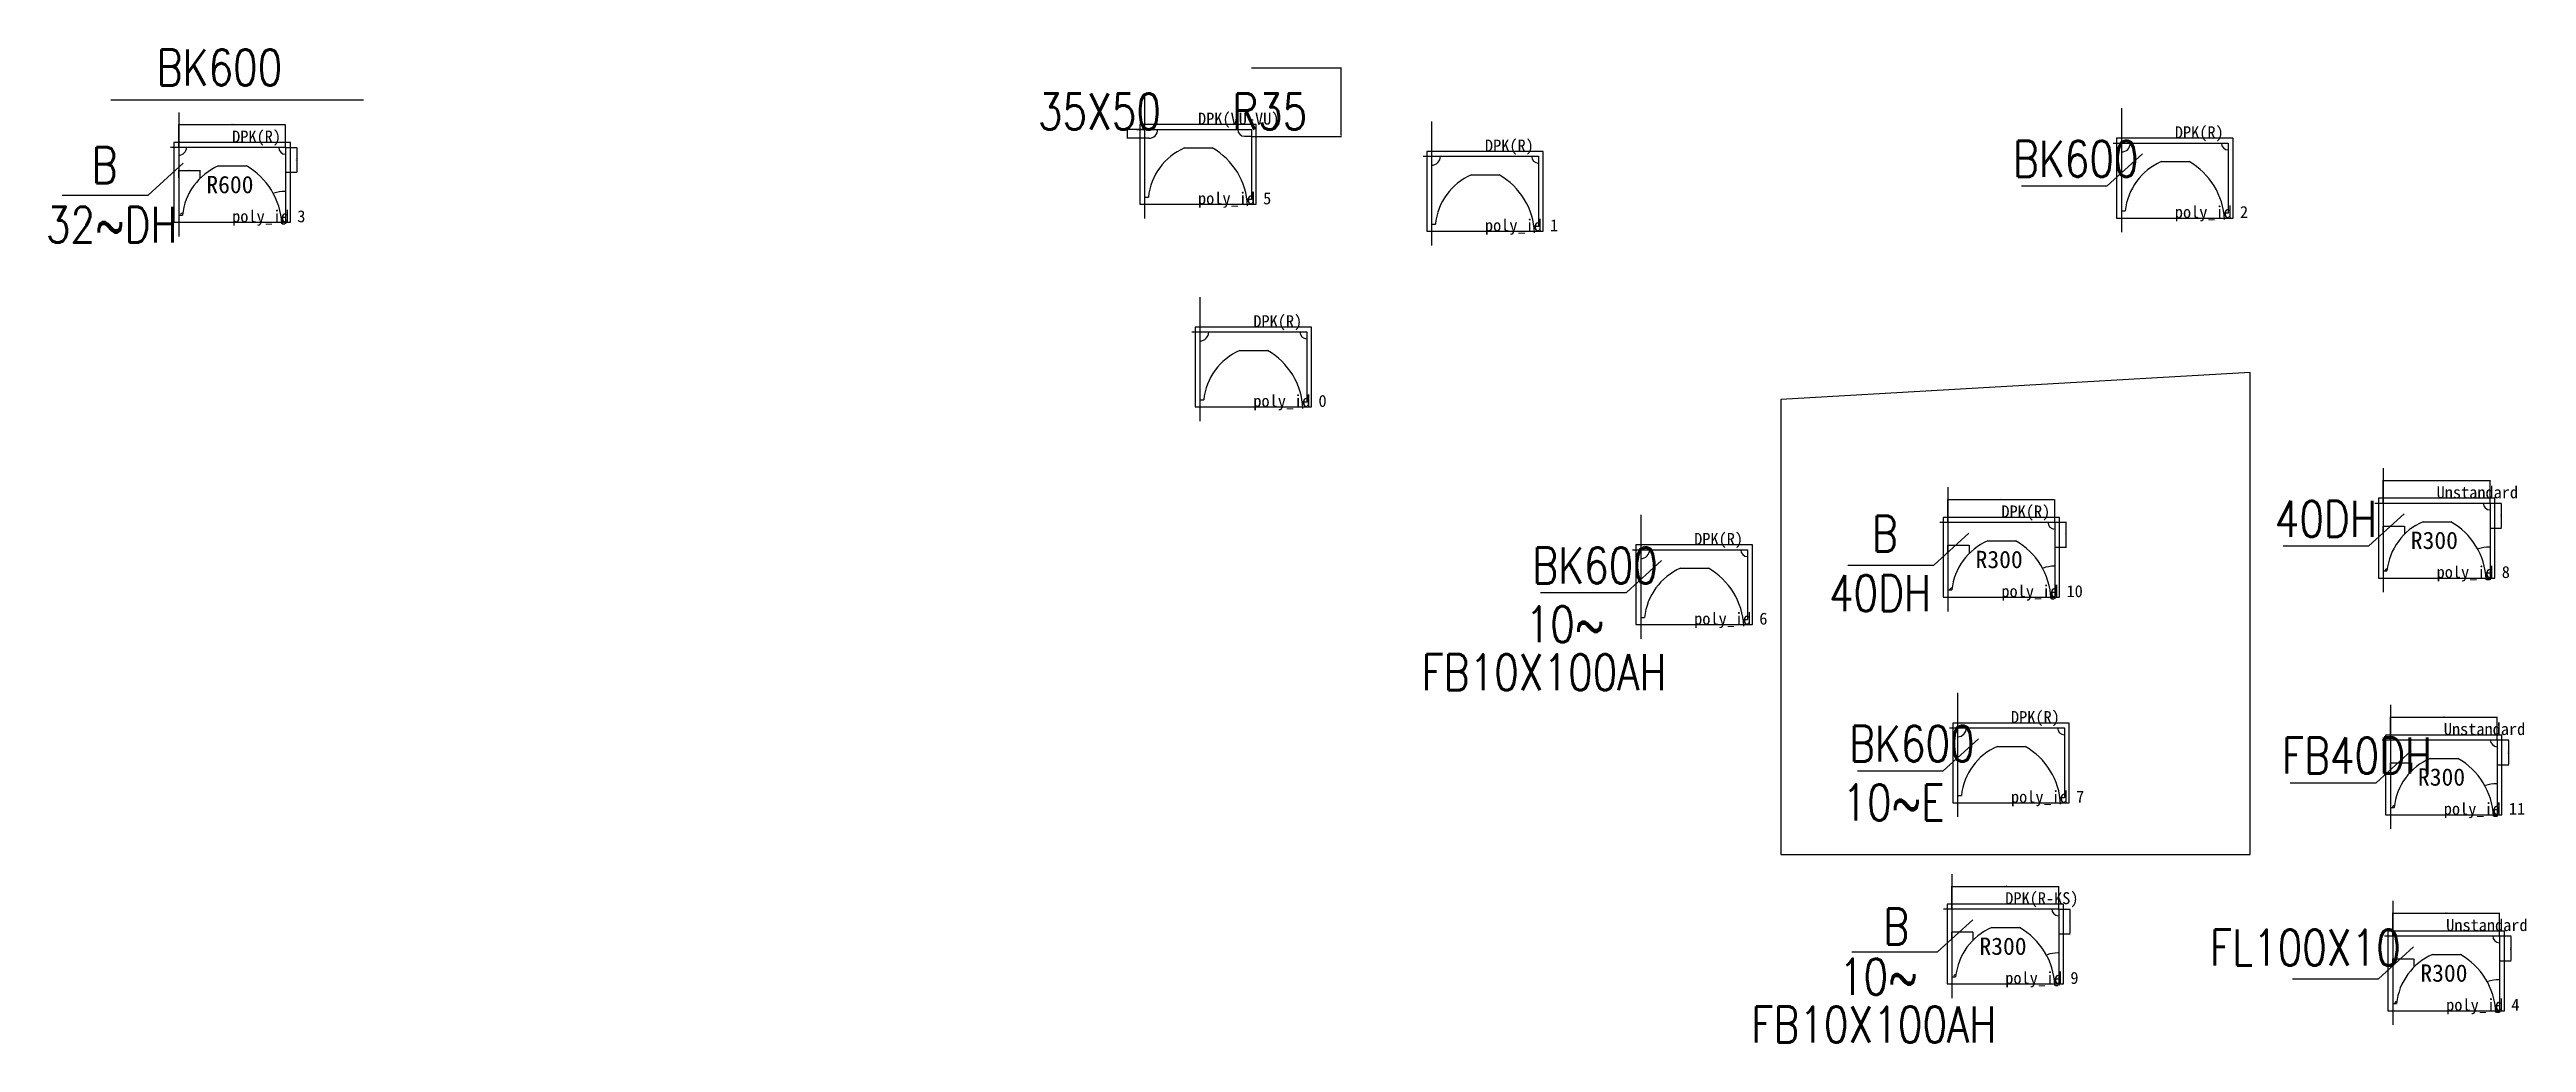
# Model space of a CAD drawing. Header units: millimetres. Extents: x -8154 to 2195, y 2597 to 6746.
import ezdxf

# ---------------------------------------------------------------- set-up
doc = ezdxf.new("R2010")
doc.units = ezdxf.units.MM
for name, color, linetype in [('100-TX1', 7, 'Continuous'), ('Braket', 30, 'Continuous'), ('Free_Edge', 7, 'Continuous'), ('待检测', 7, 'Continuous')]:
    doc.layers.add(name, color=color, linetype=linetype)
doc.styles.add('JNRD_E1', font='romans.shx', dxfattribs={"width": 0.8})
doc.styles.get("Standard").update_dxf_attribs({"font": ''})
doc.styles.get('Standard').set_extended_font_data('SimSun')
doc.dimstyles.new('ISO-25', dxfattribs={"dimtxt": 2.5, "dimasz": 2.5, "dimexe": 1.25, "dimexo": 0.625, "dimtad": 1, "dimtxsty": 'Standard', "dimcen": 2.5, "dimazin": 3, "dimtfac": 1, "dimtmove": 0, "dimatfit": 3})

# ---------------------------------------------------------------- blocks, each defined once
blk = doc.blocks.new('*D34')
at = {"color": 0, "lineweight": -2}
for p, q in [((-206, 3026), (-206, 3058)), ((-118, 3057), (-203, 3057)), ((-116, 3026), (-116, 3058))]:
    blk.add_line(p, q, dxfattribs=at)
at = {"color": 0}
for points in [[(-203, 3057), (-203, 3056), (-206, 3057)], [(-118, 3056), (-118, 3057), (-116, 3057)]]:
    blk.add_solid(points, dxfattribs=at)
at = {"layer": 'Defpoints', "color": 0}
for p in [(-206, 3057), (-206, 3026), (-116, 3026)]:
    blk.add_point(p, dxfattribs=at)
at = {"color": 0, "insert": (-161, 3059), "char_height": 2.5, "attachment_point": 5}
blk.add_mtext('89,85', dxfattribs=at)
blk = doc.blocks.new('*D35')
at = {"color": 0, "lineweight": -2}
blk.add_arc((-190, 2871), 8.19, 81.998, 162.4363, dxfattribs=at)
at = {"color": 0}
for points in [[(-198, 2874), (-197, 2874), (-198, 2871)], [(-189, 2879), (-188, 2880), (-186, 2879)]]:
    blk.add_solid(points, dxfattribs=at)
at = {"layer": 'Defpoints', "color": 0}
for p in [(-116, 3026), (-206, 2871), (-192, 2879), (-190, 2871), (-190, 2871)]:
    blk.add_point(p, dxfattribs=at)
at = {"color": 0, "insert": (-195, 2880), "char_height": 2.5, "attachment_point": 5, "rotation": 32.2172}
blk.add_mtext('116%%d', dxfattribs=at)
blk = doc.blocks.new('*D36')
at = {"color": 0, "lineweight": -2}
blk.add_arc((241, 2816), 155, 90.9258, 108.4078, dxfattribs=at)
at = {"color": 0}
for points in [[(192, 2963), (192, 2962), (190, 2962)], [(238, 2970), (238, 2971), (241, 2971)]]:
    blk.add_solid(points, dxfattribs=at)
at = {"layer": 'Defpoints', "color": 0}
for p in [(241, 3154), (172, 3012), (209, 2967), (225, 2861), (241, 2861)]:
    blk.add_point(p, dxfattribs=at)
at = {"color": 0, "insert": (215, 2970), "char_height": 2.5, "attachment_point": 5, "rotation": 9.6668}
blk.add_mtext('19%%d', dxfattribs=at)
blk = doc.blocks.new('*D37')
at = {"color": 0, "lineweight": -2}
for p, q in [((-206, 3155), (-206, 3250)), ((-203, 3249), (238, 3249)), ((241, 3155), (241, 3250))]:
    blk.add_line(p, q, dxfattribs=at)
at = {"color": 0}
for points in [[(-203, 3250), (-203, 3249), (-206, 3249)], [(238, 3249), (238, 3250), (241, 3249)]]:
    blk.add_solid(points, dxfattribs=at)
at = {"layer": 'Defpoints', "color": 0}
for p in [(241, 3249), (-206, 3154), (241, 3154)]:
    blk.add_point(p, dxfattribs=at)
at = {"color": 0, "insert": (18, 3251), "char_height": 2.5, "attachment_point": 5}
blk.add_mtext('446,43', dxfattribs=at)
blk = doc.blocks.new('*D38')
at = {"color": 0, "lineweight": -2}
for p, q in [((241, 3154), (289, 3154)), ((287, 3152), (287, 3053)), ((241, 3050), (289, 3050))]:
    blk.add_line(p, q, dxfattribs=at)
at = {"color": 0}
for points in [[(288, 3152), (287, 3152), (287, 3154)], [(287, 3053), (288, 3053), (287, 3050)]]:
    blk.add_solid(points, dxfattribs=at)
at = {"layer": 'Defpoints', "color": 0}
for p in [(241, 3154), (241, 3050), (287, 3050)]:
    blk.add_point(p, dxfattribs=at)
at = {"color": 0, "insert": (285, 3102), "char_height": 2.5, "attachment_point": 5, "rotation": 90}
blk.add_mtext('104,28', dxfattribs=at)
blk = doc.blocks.new('*D39')
at = {"color": 0, "lineweight": -2}
for p, q in [((225, 2861), (225, 2834)), ((227, 2835), (238, 2835)), ((241, 2861), (241, 2834))]:
    blk.add_line(p, q, dxfattribs=at)
at = {"color": 0}
for points in [[(227, 2836), (227, 2835), (225, 2835)], [(238, 2835), (238, 2836), (241, 2835)]]:
    blk.add_solid(points, dxfattribs=at)
at = {"layer": 'Defpoints', "color": 0}
for p in [(225, 2861), (241, 2861), (241, 2835)]:
    blk.add_point(p, dxfattribs=at)
at = {"color": 0, "insert": (233, 2837), "char_height": 2.5, "attachment_point": 5}
blk.add_mtext('15,95', dxfattribs=at)
blk = doc.blocks.new('*D60')
at = {"color": 0, "lineweight": -2}
for p, q in [((-222, 4643), (-222, 4674)), ((-134, 4673), (-219, 4673)), ((-132, 4643), (-132, 4674))]:
    blk.add_line(p, q, dxfattribs=at)
at = {"color": 0}
for points in [[(-219, 4673), (-219, 4673), (-222, 4673)], [(-134, 4673), (-134, 4673), (-132, 4673)]]:
    blk.add_solid(points, dxfattribs=at)
at = {"layer": 'Defpoints', "color": 0}
for p in [(-222, 4673), (-222, 4642), (-132, 4642)]:
    blk.add_point(p, dxfattribs=at)
at = {"color": 0, "insert": (-177, 4675), "char_height": 2.5, "attachment_point": 5}
blk.add_mtext('89,85', dxfattribs=at)
blk = doc.blocks.new('*D61')
at = {"color": 0, "lineweight": -2}
blk.add_arc((-206, 4487), 8.19, 81.998, 162.4363, dxfattribs=at)
at = {"color": 0}
for points in [[(-214, 4490), (-213, 4490), (-214, 4487)], [(-205, 4495), (-205, 4496), (-202, 4495)]]:
    blk.add_solid(points, dxfattribs=at)
at = {"layer": 'Defpoints', "color": 0}
for p in [(-132, 4642), (-222, 4487), (-208, 4495), (-206, 4487), (-206, 4487)]:
    blk.add_point(p, dxfattribs=at)
at = {"color": 0, "insert": (-211, 4496), "char_height": 2.5, "attachment_point": 5, "rotation": 32.2172}
blk.add_mtext('116%%d', dxfattribs=at)
blk = doc.blocks.new('*D62')
at = {"color": 0, "lineweight": -2}
blk.add_arc((225, 4432), 155, 90.9258, 108.4078, dxfattribs=at)
at = {"color": 0}
for points in [[(176, 4579), (176, 4578), (174, 4578)], [(222, 4586), (222, 4587), (225, 4587)]]:
    blk.add_solid(points, dxfattribs=at)
at = {"layer": 'Defpoints', "color": 0}
for p in [(225, 4771), (156, 4628), (193, 4583), (209, 4477), (225, 4477)]:
    blk.add_point(p, dxfattribs=at)
at = {"color": 0, "insert": (198, 4586), "char_height": 2.5, "attachment_point": 5, "rotation": 9.6668}
blk.add_mtext('19%%d', dxfattribs=at)
blk = doc.blocks.new('*D63')
at = {"color": 0, "lineweight": -2}
for p, q in [((-222, 4771), (-222, 4866)), ((-219, 4865), (222, 4865)), ((225, 4771), (225, 4866))]:
    blk.add_line(p, q, dxfattribs=at)
at = {"color": 0}
for points in [[(-219, 4866), (-219, 4865), (-222, 4865)], [(222, 4865), (222, 4866), (225, 4865)]]:
    blk.add_solid(points, dxfattribs=at)
at = {"layer": 'Defpoints', "color": 0}
for p in [(225, 4865), (-222, 4771), (225, 4771)]:
    blk.add_point(p, dxfattribs=at)
at = {"color": 0, "insert": (2, 4867), "char_height": 2.5, "attachment_point": 5}
blk.add_mtext('446,43', dxfattribs=at)
blk = doc.blocks.new('*D64')
at = {"color": 0, "lineweight": -2}
for p, q in [((225, 4771), (273, 4771)), ((271, 4768), (271, 4669)), ((225, 4666), (273, 4666))]:
    blk.add_line(p, q, dxfattribs=at)
at = {"color": 0}
for points in [[(272, 4768), (271, 4768), (271, 4771)], [(271, 4669), (272, 4669), (271, 4666)]]:
    blk.add_solid(points, dxfattribs=at)
at = {"layer": 'Defpoints', "color": 0}
for p in [(225, 4771), (225, 4666), (271, 4666)]:
    blk.add_point(p, dxfattribs=at)
at = {"color": 0, "insert": (269, 4718), "char_height": 2.5, "attachment_point": 5, "rotation": 90}
blk.add_mtext('104,28', dxfattribs=at)
blk = doc.blocks.new('*D65')
at = {"color": 0, "lineweight": -2}
for p, q in [((209, 4477), (209, 4450)), ((211, 4451), (222, 4451)), ((225, 4477), (225, 4450))]:
    blk.add_line(p, q, dxfattribs=at)
at = {"color": 0}
for points in [[(211, 4452), (211, 4451), (209, 4451)], [(222, 4451), (222, 4452), (225, 4451)]]:
    blk.add_solid(points, dxfattribs=at)
at = {"layer": 'Defpoints', "color": 0}
for p in [(209, 4477), (225, 4477), (225, 4451)]:
    blk.add_point(p, dxfattribs=at)
at = {"color": 0, "insert": (217, 4454), "char_height": 2.5, "attachment_point": 5}
blk.add_mtext('15,95', dxfattribs=at)
blk = doc.blocks.new('*D73')
at = {"color": 0, "lineweight": -2}
for p, q in [((1597, 4723), (1597, 4754)), ((1684, 4753), (1599, 4753)), ((1687, 4723), (1687, 4754))]:
    blk.add_line(p, q, dxfattribs=at)
at = {"color": 0}
for points in [[(1599, 4753), (1599, 4752), (1597, 4753)], [(1684, 4752), (1684, 4753), (1687, 4753)]]:
    blk.add_solid(points, dxfattribs=at)
at = {"layer": 'Defpoints', "color": 0}
for p in [(1597, 4753), (1597, 4722), (1687, 4722)]:
    blk.add_point(p, dxfattribs=at)
at = {"color": 0, "insert": (1642, 4755), "char_height": 2.5, "attachment_point": 5}
blk.add_mtext('89,85', dxfattribs=at)
blk = doc.blocks.new('*D74')
at = {"color": 0, "lineweight": -2}
blk.add_arc((1613, 4567), 8.19, 81.998, 162.4363, dxfattribs=at)
at = {"color": 0}
for points in [[(1604, 4570), (1605, 4570), (1604, 4567)], [(1614, 4575), (1614, 4576), (1616, 4575)]]:
    blk.add_solid(points, dxfattribs=at)
at = {"layer": 'Defpoints', "color": 0}
for p in [(1687, 4722), (1597, 4567), (1611, 4575), (1613, 4567), (1613, 4567)]:
    blk.add_point(p, dxfattribs=at)
at = {"color": 0, "insert": (1607, 4576), "char_height": 2.5, "attachment_point": 5, "rotation": 32.2172}
blk.add_mtext('116%%d', dxfattribs=at)
blk = doc.blocks.new('*D75')
at = {"color": 0, "lineweight": -2}
blk.add_arc((2043, 4512), 155, 90.9258, 108.4078, dxfattribs=at)
at = {"color": 0}
for points in [[(1994, 4659), (1994, 4658), (1992, 4658)], [(2041, 4666), (2041, 4667), (2043, 4667)]]:
    blk.add_solid(points, dxfattribs=at)
at = {"layer": 'Defpoints', "color": 0}
for p in [(2043, 4850), (1974, 4708), (2011, 4663), (2027, 4557), (2043, 4557)]:
    blk.add_point(p, dxfattribs=at)
at = {"color": 0, "insert": (2017, 4666), "char_height": 2.5, "attachment_point": 5, "rotation": 9.6668}
blk.add_mtext('19%%d', dxfattribs=at)
blk = doc.blocks.new('*D76')
at = {"color": 0, "lineweight": -2}
for p, q in [((1597, 4851), (1597, 4946)), ((1599, 4945), (2041, 4945)), ((2043, 4851), (2043, 4946))]:
    blk.add_line(p, q, dxfattribs=at)
at = {"color": 0}
for points in [[(1599, 4946), (1599, 4945), (1597, 4945)], [(2041, 4945), (2041, 4946), (2043, 4945)]]:
    blk.add_solid(points, dxfattribs=at)
at = {"layer": 'Defpoints', "color": 0}
for p in [(2043, 4945), (1597, 4850), (2043, 4850)]:
    blk.add_point(p, dxfattribs=at)
at = {"color": 0, "insert": (1820, 4947), "char_height": 2.5, "attachment_point": 5}
blk.add_mtext('446,43', dxfattribs=at)
blk = doc.blocks.new('*D77')
at = {"color": 0, "lineweight": -2}
for p, q in [((2044, 4850), (2091, 4850)), ((2090, 4848), (2090, 4749)), ((2044, 4746), (2091, 4746))]:
    blk.add_line(p, q, dxfattribs=at)
at = {"color": 0}
for points in [[(2090, 4848), (2089, 4848), (2090, 4850)], [(2089, 4749), (2090, 4749), (2090, 4746)]]:
    blk.add_solid(points, dxfattribs=at)
at = {"layer": 'Defpoints', "color": 0}
for p in [(2043, 4850), (2043, 4746), (2090, 4746)]:
    blk.add_point(p, dxfattribs=at)
at = {"color": 0, "insert": (2088, 4798), "char_height": 2.5, "attachment_point": 5, "rotation": 90}
blk.add_mtext('104,28', dxfattribs=at)
blk = doc.blocks.new('*D78')
at = {"color": 0, "lineweight": -2}
for p, q in [((2027, 4557), (2027, 4530)), ((2043, 4557), (2043, 4530)), ((2030, 4531), (2041, 4531))]:
    blk.add_line(p, q, dxfattribs=at)
at = {"color": 0}
for points in [[(2030, 4532), (2030, 4531), (2027, 4531)], [(2041, 4531), (2041, 4532), (2043, 4531)]]:
    blk.add_solid(points, dxfattribs=at)
at = {"layer": 'Defpoints', "color": 0}
for p in [(2027, 4557), (2043, 4557), (2043, 4531)]:
    blk.add_point(p, dxfattribs=at)
at = {"color": 0, "insert": (2035, 4533), "char_height": 2.5, "attachment_point": 5}
blk.add_mtext('15,95', dxfattribs=at)
blk = doc.blocks.new('*D86')
at = {"color": 0, "lineweight": -2}
for p, q in [((1627, 3733), (1627, 3765)), ((1714, 3764), (1629, 3764)), ((1716, 3733), (1716, 3765))]:
    blk.add_line(p, q, dxfattribs=at)
at = {"color": 0}
for points in [[(1629, 3764), (1629, 3763), (1627, 3764)], [(1714, 3763), (1714, 3764), (1716, 3764)]]:
    blk.add_solid(points, dxfattribs=at)
at = {"layer": 'Defpoints', "color": 0}
for p in [(1627, 3764), (1627, 3733), (1716, 3733)]:
    blk.add_point(p, dxfattribs=at)
at = {"color": 0, "insert": (1672, 3766), "char_height": 2.5, "attachment_point": 5}
blk.add_mtext('89,85', dxfattribs=at)
blk = doc.blocks.new('*D87')
at = {"color": 0, "lineweight": -2}
blk.add_arc((1643, 3578), 8.19, 81.998, 162.4363, dxfattribs=at)
at = {"color": 0}
for points in [[(1634, 3581), (1635, 3581), (1634, 3578)], [(1644, 3586), (1644, 3587), (1646, 3586)]]:
    blk.add_solid(points, dxfattribs=at)
at = {"layer": 'Defpoints', "color": 0}
for p in [(1716, 3733), (1627, 3578), (1641, 3586), (1643, 3578), (1643, 3578)]:
    blk.add_point(p, dxfattribs=at)
at = {"color": 0, "insert": (1637, 3587), "char_height": 2.5, "attachment_point": 5, "rotation": 32.2172}
blk.add_mtext('116%%d', dxfattribs=at)
blk = doc.blocks.new('*D88')
at = {"color": 0, "lineweight": -2}
blk.add_arc((2073, 3523), 155, 90.9258, 108.4078, dxfattribs=at)
at = {"color": 0}
for points in [[(2024, 3670), (2024, 3669), (2022, 3669)], [(2071, 3677), (2071, 3678), (2073, 3678)]]:
    blk.add_solid(points, dxfattribs=at)
at = {"layer": 'Defpoints', "color": 0}
for p in [(2073, 3861), (2004, 3718), (2041, 3674), (2057, 3568), (2073, 3568)]:
    blk.add_point(p, dxfattribs=at)
at = {"color": 0, "insert": (2047, 3677), "char_height": 2.5, "attachment_point": 5, "rotation": 9.6668}
blk.add_mtext('19%%d', dxfattribs=at)
blk = doc.blocks.new('*D89')
at = {"color": 0, "lineweight": -2}
for p, q in [((1627, 3862), (1627, 3957)), ((1629, 3956), (2071, 3956)), ((2073, 3862), (2073, 3957))]:
    blk.add_line(p, q, dxfattribs=at)
at = {"color": 0}
for points in [[(1629, 3956), (1629, 3956), (1627, 3956)], [(2071, 3956), (2071, 3956), (2073, 3956)]]:
    blk.add_solid(points, dxfattribs=at)
at = {"layer": 'Defpoints', "color": 0}
for p in [(2073, 3956), (1627, 3861), (2073, 3861)]:
    blk.add_point(p, dxfattribs=at)
at = {"color": 0, "insert": (1850, 3958), "char_height": 2.5, "attachment_point": 5}
blk.add_mtext('446,43', dxfattribs=at)
blk = doc.blocks.new('*D90')
at = {"color": 0, "lineweight": -2}
for p, q in [((2074, 3861), (2121, 3861)), ((2120, 3859), (2120, 3760)), ((2074, 3757), (2121, 3757))]:
    blk.add_line(p, q, dxfattribs=at)
at = {"color": 0}
for points in [[(2120, 3859), (2119, 3859), (2120, 3861)], [(2119, 3760), (2120, 3760), (2120, 3757)]]:
    blk.add_solid(points, dxfattribs=at)
at = {"layer": 'Defpoints', "color": 0}
for p in [(2073, 3861), (2073, 3757), (2120, 3757)]:
    blk.add_point(p, dxfattribs=at)
at = {"color": 0, "insert": (2118, 3809), "char_height": 2.5, "attachment_point": 5, "rotation": 90}
blk.add_mtext('104,28', dxfattribs=at)
blk = doc.blocks.new('*D91')
at = {"color": 0, "lineweight": -2}
for p, q in [((2057, 3568), (2057, 3541)), ((2060, 3542), (2071, 3542)), ((2073, 3568), (2073, 3541))]:
    blk.add_line(p, q, dxfattribs=at)
at = {"color": 0}
for points in [[(2060, 3543), (2060, 3542), (2057, 3542)], [(2071, 3542), (2071, 3543), (2073, 3542)]]:
    blk.add_solid(points, dxfattribs=at)
at = {"layer": 'Defpoints', "color": 0}
for p in [(2057, 3568), (2073, 3568), (2073, 3542)]:
    blk.add_point(p, dxfattribs=at)
at = {"color": 0, "insert": (2065, 3544), "char_height": 2.5, "attachment_point": 5}
blk.add_mtext('15,95', dxfattribs=at)
blk = doc.blocks.new('*D99')
at = {"color": 0, "lineweight": -2}
for p, q in [((1637, 2914), (1637, 2946)), ((1724, 2945), (1639, 2945)), ((1726, 2914), (1726, 2946))]:
    blk.add_line(p, q, dxfattribs=at)
at = {"color": 0}
for points in [[(1639, 2945), (1639, 2944), (1637, 2945)], [(1724, 2944), (1724, 2945), (1726, 2945)]]:
    blk.add_solid(points, dxfattribs=at)
at = {"layer": 'Defpoints', "color": 0}
for p in [(1637, 2945), (1637, 2914), (1726, 2914)]:
    blk.add_point(p, dxfattribs=at)
at = {"color": 0, "insert": (1682, 2947), "char_height": 2.5, "attachment_point": 5}
blk.add_mtext('89,85', dxfattribs=at)
blk = doc.blocks.new('*D100')
at = {"color": 0, "lineweight": -2}
blk.add_arc((1653, 2759), 8.19, 81.998, 162.4363, dxfattribs=at)
at = {"color": 0}
for points in [[(1644, 2762), (1645, 2761), (1644, 2759)], [(1654, 2767), (1654, 2768), (1656, 2766)]]:
    blk.add_solid(points, dxfattribs=at)
at = {"layer": 'Defpoints', "color": 0}
for p in [(1726, 2914), (1637, 2759), (1651, 2767), (1653, 2759), (1653, 2759)]:
    blk.add_point(p, dxfattribs=at)
at = {"color": 0, "insert": (1647, 2768), "char_height": 2.5, "attachment_point": 5, "rotation": 32.2172}
blk.add_mtext('116%%d', dxfattribs=at)
blk = doc.blocks.new('*D101')
at = {"color": 0, "lineweight": -2}
blk.add_arc((2083, 2704), 155, 90.9258, 108.4078, dxfattribs=at)
at = {"color": 0}
for points in [[(2034, 2851), (2034, 2850), (2032, 2850)], [(2081, 2858), (2081, 2859), (2083, 2858)]]:
    blk.add_solid(points, dxfattribs=at)
at = {"layer": 'Defpoints', "color": 0}
for p in [(2083, 3042), (2014, 2899), (2051, 2855), (2067, 2749), (2083, 2749)]:
    blk.add_point(p, dxfattribs=at)
at = {"color": 0, "insert": (2057, 2858), "char_height": 2.5, "attachment_point": 5, "rotation": 9.6668}
blk.add_mtext('19%%d', dxfattribs=at)
blk = doc.blocks.new('*D102')
at = {"color": 0, "lineweight": -2}
for p, q in [((1637, 3043), (1637, 3138)), ((1639, 3137), (2081, 3137)), ((2083, 3043), (2083, 3138))]:
    blk.add_line(p, q, dxfattribs=at)
at = {"color": 0}
for points in [[(1639, 3137), (1639, 3136), (1637, 3137)], [(2081, 3136), (2081, 3137), (2083, 3137)]]:
    blk.add_solid(points, dxfattribs=at)
at = {"layer": 'Defpoints', "color": 0}
for p in [(2083, 3137), (1637, 3042), (2083, 3042)]:
    blk.add_point(p, dxfattribs=at)
at = {"color": 0, "insert": (1860, 3139), "char_height": 2.5, "attachment_point": 5}
blk.add_mtext('446,43', dxfattribs=at)
blk = doc.blocks.new('*D103')
at = {"color": 0, "lineweight": -2}
for p, q in [((2084, 3042), (2131, 3042)), ((2130, 3040), (2130, 2940)), ((2084, 2938), (2131, 2938))]:
    blk.add_line(p, q, dxfattribs=at)
at = {"color": 0}
for points in [[(2130, 3040), (2129, 3040), (2130, 3042)], [(2129, 2940), (2130, 2940), (2130, 2938)]]:
    blk.add_solid(points, dxfattribs=at)
at = {"layer": 'Defpoints', "color": 0}
for p in [(2083, 3042), (2083, 2938), (2130, 2938)]:
    blk.add_point(p, dxfattribs=at)
at = {"color": 0, "insert": (2128, 2990), "char_height": 2.5, "attachment_point": 5, "rotation": 90}
blk.add_mtext('104,28', dxfattribs=at)
blk = doc.blocks.new('*D104')
at = {"color": 0, "lineweight": -2}
for p, q in [((2067, 2748), (2067, 2722)), ((2070, 2723), (2081, 2723)), ((2083, 2748), (2083, 2722))]:
    blk.add_line(p, q, dxfattribs=at)
at = {"color": 0}
for points in [[(2070, 2723), (2070, 2723), (2067, 2723)], [(2081, 2723), (2081, 2723), (2083, 2723)]]:
    blk.add_solid(points, dxfattribs=at)
at = {"layer": 'Defpoints', "color": 0}
for p in [(2067, 2749), (2083, 2749), (2083, 2723)]:
    blk.add_point(p, dxfattribs=at)
at = {"color": 0, "insert": (2075, 2725), "char_height": 2.5, "attachment_point": 5}
blk.add_mtext('15,95', dxfattribs=at)
blk = doc.blocks.new('*D113')
at = {"color": 0, "lineweight": -2}
for p, q in [((-7614, 6209), (-7614, 6241)), ((-7526, 6239), (-7611, 6239)), ((-7524, 6209), (-7524, 6241))]:
    blk.add_line(p, q, dxfattribs=at)
at = {"color": 0}
for points in [[(-7611, 6240), (-7611, 6239), (-7614, 6239)], [(-7526, 6239), (-7526, 6240), (-7524, 6239)]]:
    blk.add_solid(points, dxfattribs=at)
at = {"layer": 'Defpoints', "color": 0}
for p in [(-7614, 6239), (-7614, 6208), (-7524, 6208)]:
    blk.add_point(p, dxfattribs=at)
at = {"color": 0, "insert": (-7569, 6242), "char_height": 2.5, "attachment_point": 5}
blk.add_mtext('89,85', dxfattribs=at)
blk = doc.blocks.new('*D114')
at = {"color": 0, "lineweight": -2}
blk.add_arc((-7598, 6054), 8.19, 81.998, 162.4363, dxfattribs=at)
at = {"color": 0}
for points in [[(-7606, 6057), (-7605, 6056), (-7606, 6054)], [(-7597, 6062), (-7597, 6062), (-7594, 6061)]]:
    blk.add_solid(points, dxfattribs=at)
at = {"layer": 'Defpoints', "color": 0}
for p in [(-7524, 6208), (-7614, 6054), (-7600, 6062), (-7598, 6054), (-7598, 6054)]:
    blk.add_point(p, dxfattribs=at)
at = {"color": 0, "insert": (-7603, 6062), "char_height": 2.5, "attachment_point": 5, "rotation": 32.2172}
blk.add_mtext('116%%d', dxfattribs=at)
blk = doc.blocks.new('*D115')
at = {"color": 0, "lineweight": -2}
blk.add_arc((-7167, 5998), 155, 90.9258, 108.4078, dxfattribs=at)
at = {"color": 0}
for points in [[(-7216, 6146), (-7216, 6145), (-7219, 6144)], [(-7170, 6153), (-7170, 6154), (-7167, 6153)]]:
    blk.add_solid(points, dxfattribs=at)
at = {"layer": 'Defpoints', "color": 0}
for p in [(-7167, 6337), (-7236, 6194), (-7199, 6150), (-7183, 6044), (-7167, 6044)]:
    blk.add_point(p, dxfattribs=at)
at = {"color": 0, "insert": (-7194, 6153), "char_height": 2.5, "attachment_point": 5, "rotation": 9.6668}
blk.add_mtext('19%%d', dxfattribs=at)
blk = doc.blocks.new('*D116')
at = {"color": 0, "lineweight": -2}
for p, q in [((-7614, 6338), (-7614, 6433)), ((-7611, 6432), (-7170, 6432)), ((-7167, 6338), (-7167, 6433))]:
    blk.add_line(p, q, dxfattribs=at)
at = {"color": 0}
for points in [[(-7611, 6432), (-7611, 6431), (-7614, 6432)], [(-7170, 6431), (-7170, 6432), (-7167, 6432)]]:
    blk.add_solid(points, dxfattribs=at)
at = {"layer": 'Defpoints', "color": 0}
for p in [(-7167, 6432), (-7614, 6337), (-7167, 6337)]:
    blk.add_point(p, dxfattribs=at)
at = {"color": 0, "insert": (-7391, 6434), "char_height": 2.5, "attachment_point": 5}
blk.add_mtext('446,43', dxfattribs=at)
blk = doc.blocks.new('*D117')
at = {"color": 0, "lineweight": -2}
for p, q in [((-7167, 6337), (-7119, 6337)), ((-7121, 6335), (-7121, 6235)), ((-7167, 6233), (-7119, 6233))]:
    blk.add_line(p, q, dxfattribs=at)
at = {"color": 0}
for points in [[(-7120, 6335), (-7121, 6335), (-7121, 6337)], [(-7121, 6235), (-7120, 6235), (-7121, 6233)]]:
    blk.add_solid(points, dxfattribs=at)
at = {"layer": 'Defpoints', "color": 0}
for p in [(-7167, 6337), (-7167, 6233), (-7121, 6233)]:
    blk.add_point(p, dxfattribs=at)
at = {"color": 0, "insert": (-7123, 6285), "char_height": 2.5, "attachment_point": 5, "rotation": 90}
blk.add_mtext('104,28', dxfattribs=at)
blk = doc.blocks.new('*D118')
at = {"color": 0, "lineweight": -2}
for p, q in [((-7183, 6043), (-7183, 6017)), ((-7181, 6018), (-7170, 6018)), ((-7167, 6043), (-7167, 6017))]:
    blk.add_line(p, q, dxfattribs=at)
at = {"color": 0}
for points in [[(-7181, 6018), (-7181, 6018), (-7183, 6018)], [(-7170, 6018), (-7170, 6018), (-7167, 6018)]]:
    blk.add_solid(points, dxfattribs=at)
at = {"layer": 'Defpoints', "color": 0}
for p in [(-7183, 6044), (-7167, 6044), (-7167, 6018)]:
    blk.add_point(p, dxfattribs=at)
at = {"color": 0, "insert": (-7175, 6020), "char_height": 2.5, "attachment_point": 5}
blk.add_mtext('15,95', dxfattribs=at)
blk = doc.blocks.new('*D180')
at = {"layer": 'Defpoints', "color": 0}
for p in [(-3651, 6375), (-3578, 6412), (-3578, 6375)]:
    blk.add_point(p, dxfattribs=at)
at = {"layer": '待检测', "color": 0, "lineweight": -2}
for p, q in [((-3579, 6412), (-3652, 6412)), ((-3579, 6375), (-3652, 6375)), ((-3651, 6410), (-3651, 6377))]:
    blk.add_line(p, q, dxfattribs=at)
at = {"layer": '待检测', "color": 0}
for points in [[(-3650, 6410), (-3651, 6410), (-3651, 6412)], [(-3651, 6377), (-3650, 6377), (-3651, 6375)]]:
    blk.add_solid(points, dxfattribs=at)
at = {"layer": '待检测', "color": 0, "insert": (-3653, 6393), "char_height": 2.5, "attachment_point": 5, "rotation": 90}
blk.add_mtext('37,25', dxfattribs=at)
blk = doc.blocks.new('*D181')
at = {"layer": 'Defpoints', "color": 0}
for p in [(-3132, 6669), (-2757, 6669), (-3132, 6383)]:
    blk.add_point(p, dxfattribs=at)
at = {"layer": '待检测', "color": 0, "lineweight": -2}
for p, q in [((-3131, 6669), (-2755, 6669)), ((-2757, 6386), (-2757, 6667)), ((-3131, 6383), (-2755, 6383))]:
    blk.add_line(p, q, dxfattribs=at)
at = {"layer": '待检测', "color": 0}
for points in [[(-2756, 6667), (-2757, 6667), (-2757, 6669)], [(-2757, 6386), (-2756, 6386), (-2757, 6383)]]:
    blk.add_solid(points, dxfattribs=at)
at = {"layer": '待检测', "color": 0, "insert": (-2759, 6526), "char_height": 2.5, "attachment_point": 5, "rotation": 90}
blk.add_mtext('285,92', dxfattribs=at)

msp = doc.modelspace()

# ---------------------------------------------------------------- linework, layer by layer
for p, q in [((-7897.696, 6535.636), (-6841.769, 6535.636)), ((-3578.3, 6557.94), (-3578.3, 6039.549)), ((-7613.765, 6482.957), (-7613.765, 5964.566)), ((-2379.459, 6445.398), (-2379.459, 5927.007)), ((503.01, 6500.78), (503.01, 5982.389)), ((-7648.008, 6337.097), (-7167.33, 6337.097)), ((-7167.33, 6337.097), (-7167.33, 6043.968)), ((-3612.543, 6412.08), (-3131.865, 6412.08)), ((-3131.865, 6412.08), (-3131.865, 6118.95)), ((468.767, 6354.919), (949.445, 6354.919)), ((949.445, 6354.919), (949.445, 6061.79)), ((-7742.035, 6137.136), (-7595.02, 6270.81)), ((-2413.703, 6299.538), (-1933.024, 6299.538)), ((-1933.024, 6299.538), (-1933.024, 6006.409)), ((443.348, 6175.719), (590.362, 6309.392)), ((-8100.53, 6137.136), (-7742.035, 6137.136)), ((84.852, 6175.719), (443.348, 6175.719)), ((-3347.161, 5711.435), (-3347.161, 5193.044)), ((-3381.404, 5565.575), (-2900.726, 5565.575)), ((-2900.726, 5565.575), (-2900.726, 5272.446)), ((1596.656, 4996.353), (1596.656, 4477.962)), ((-221.697, 4916.426), (-221.697, 4398.035)), ((-1505.31, 4801.713), (-1505.31, 4283.322)), ((-255.941, 4770.565), (224.737, 4770.565)), ((224.737, 4770.565), (224.737, 4477.436)), ((1536.994, 4671.293), (1684.008, 4804.966)), ((1562.413, 4850.493), (2043.091, 4850.493)), ((1763.204, 4772.848), (1879.214, 4772.848)), ((2043.091, 4850.493), (2043.091, 4557.364)), ((-281.36, 4591.365), (-134.345, 4725.038)), ((1178.498, 4671.293), (1536.994, 4671.293)), ((-1564.973, 4476.652), (-1417.958, 4610.325)), ((-1539.554, 4655.852), (-1058.876, 4655.852)), ((-1058.876, 4655.852), (-1058.876, 4362.723)), ((-639.855, 4591.365), (-281.36, 4591.365)), ((1596.656, 4567.365), (1612.591, 4567.365)), ((2043.091, 4557.364), (2027.136, 4557.364)), ((-1923.468, 4476.652), (-1564.973, 4476.652)), ((-181.734, 4057.204), (-181.734, 3538.813)), ((1626.629, 4007.249), (1626.629, 3488.858)), ((-241.396, 3732.143), (-94.381, 3865.816)), ((-215.977, 3911.343), (264.701, 3911.343)), ((264.701, 3911.343), (264.701, 3618.214)), ((1592.386, 3861.389), (2073.064, 3861.389)), ((2073.064, 3861.389), (2073.064, 3568.259)), ((-599.892, 3732.143), (-241.396, 3732.143)), ((1566.967, 3682.188), (1713.981, 3815.862)), ((1793.177, 3783.743), (1909.187, 3783.743)), ((1208.471, 3682.188), (1566.967, 3682.188)), ((1626.629, 3578.261), (1642.564, 3578.261)), ((2073.064, 3568.259), (2057.109, 3568.259)), ((-205.608, 3300.304), (-205.608, 2781.913)), ((-265.27, 2975.243), (-118.255, 3108.916)), ((-239.851, 3154.443), (240.827, 3154.443)), ((240.827, 3154.443), (240.827, 2861.314)), ((1636.62, 3187.991), (1636.62, 2669.6)), ((1602.377, 3042.13), (2083.055, 3042.13)), ((2083.055, 3042.13), (2083.055, 2749.001)), ((-623.766, 2975.243), (-265.27, 2975.243)), ((1576.958, 2862.93), (1723.972, 2996.603)), ((1803.168, 2964.485), (1919.178, 2964.485)), ((1218.462, 2862.93), (1576.958, 2862.93)), ((1636.62, 2759.002), (1652.555, 2759.002)), ((2083.055, 2749.001), (2067.1, 2749.001))]:
    msp.add_line(p, q)
for centre, radius, start, end in [((-7613.765, 6337.097), 32.888, 270, 0), ((-7167.33, 6337.097), 28.764, 180, 270), ((-3560.424, 6412.08), 37.247, 270, 0), ((-3160.629, 6412.08), 28.764, 180, 270), ((503.01, 6354.919), 37.247, 270, 0), ((949.445, 6354.919), 28.764, 180, 270), ((-2379.459, 6299.538), 37.247, 270, 0), ((-1933.024, 6299.538), 28.764, 180, 270), ((-3347.161, 5565.575), 37.247, 270, 0), ((-2900.726, 5565.575), 28.764, 180, 270), ((224.737, 4770.565), 28.764, 180, 270), ((1863.32, 4541.526), 252.057, 113.4029042, 174.1161491), ((1733.936, 4517.811), 293.512, 2.6430999, 60.332676), ((2043.091, 4850.493), 28.764, 180, 270), ((-1505.31, 4655.852), 37.247, 270, 0), ((-1058.876, 4655.852), 28.764, 180, 270), ((-181.734, 3911.343), 37.247, 270, 0), ((264.701, 3911.343), 28.764, 180, 270), ((2073.064, 3861.389), 28.764, 180, 270), ((1893.293, 3552.422), 252.057, 113.4029042, 174.1161491), ((1763.909, 3528.707), 293.512, 2.6430999, 60.332676), ((240.827, 3154.443), 28.764, 180, 270), ((2083.055, 3042.13), 28.764, 180, 270), ((1903.284, 2733.164), 252.057, 113.4029042, 174.1161491), ((1773.9, 2709.448), 293.512, 2.6430999, 60.332676)]:
    msp.add_arc(centre, radius, start, end)
at = {"layer": 'Braket'}
for points in [[(-3598.3, 6098.95), (-3111.865, 6098.95), (-3111.865, 6432.08), (-3598.3, 6432.08)], [(-7633.765, 6023.968), (-7147.33, 6023.968), (-7147.33, 6357.097), (-7633.765, 6357.097)], [(-2399.459, 5986.409), (-1913.024, 5986.409), (-1913.024, 6319.538), (-2399.459, 6319.538)], [(483.01, 6041.79), (969.445, 6041.79), (969.445, 6374.919), (483.01, 6374.919)], [(-3367.161, 5252.446), (-2880.726, 5252.446), (-2880.726, 5585.575), (-3367.161, 5585.575)], [(1576.656, 4537.364), (2063.091, 4537.364), (2063.091, 4870.493), (1576.656, 4870.493)], [(-241.697, 4457.436), (244.737, 4457.436), (244.737, 4790.565), (-241.697, 4790.565)], [(-1525.31, 4342.723), (-1038.876, 4342.723), (-1038.876, 4675.852), (-1525.31, 4675.852)], [(-201.734, 3598.214), (284.701, 3598.214), (284.701, 3931.343), (-201.734, 3931.343)], [(1606.629, 3548.259), (2093.064, 3548.259), (2093.064, 3881.389), (1606.629, 3881.389)], [(-225.608, 2841.314), (260.827, 2841.314), (260.827, 3174.443), (-225.608, 3174.443)], [(1616.62, 2729.001), (2103.055, 2729.001), (2103.055, 3062.13), (1616.62, 3062.13)]]:
    msp.add_lwpolyline(points, close=True, dxfattribs=at)
at = {"layer": 'Free_Edge'}
for p, q in [((-3411.752, 6334.434), (-3295.742, 6334.434)), ((-7447.217, 6259.452), (-7331.207, 6259.452)), ((-2212.911, 6221.893), (-2096.902, 6221.893)), ((669.558, 6277.274), (785.568, 6277.274)), ((-3578.3, 6128.952), (-3562.365, 6128.952)), ((-3131.865, 6118.95), (-3147.82, 6118.95)), ((-7613.765, 6053.969), (-7597.83, 6053.969)), ((-7167.33, 6043.968), (-7183.285, 6043.968)), ((-2379.459, 6016.41), (-2363.525, 6016.41)), ((-1933.024, 6006.409), (-1948.979, 6006.409)), ((503.01, 6071.792), (518.945, 6071.792)), ((949.445, 6061.79), (933.49, 6061.79)), ((-3180.613, 5487.929), (-3064.603, 5487.929)), ((-3347.161, 5282.447), (-3331.226, 5282.447)), ((-2900.726, 5272.446), (-2916.681, 5272.446)), ((-55.149, 4692.92), (60.86, 4692.92)), ((-1338.762, 4578.207), (-1222.753, 4578.207)), ((-221.697, 4487.437), (-205.763, 4487.437)), ((224.737, 4477.436), (208.783, 4477.436)), ((-1505.31, 4372.725), (-1489.376, 4372.725)), ((-1058.876, 4362.723), (-1074.83, 4362.723)), ((-15.186, 3833.698), (100.824, 3833.698)), ((-181.734, 3628.215), (-165.799, 3628.215)), ((264.701, 3618.214), (248.746, 3618.214)), ((-39.059, 3076.798), (76.95, 3076.798)), ((-205.608, 2871.316), (-189.673, 2871.316)), ((240.827, 2861.314), (224.872, 2861.314))]:
    msp.add_line(p, q, dxfattribs=at)
for centre, radius, start, end in [((-3311.636, 6103.113), 252.057, 113.4029042, 174.1161491), ((-3441.019, 6079.398), 293.512, 2.6430999, 60.332676), ((-7347.101, 6028.13), 252.057, 113.4029042, 174.1161491), ((-7476.485, 6004.415), 293.512, 2.6430999, 60.332676), ((-2112.796, 5990.571), 252.057, 113.4029042, 174.1161491), ((-2242.179, 5966.856), 293.512, 2.6430999, 60.332676), ((769.674, 6045.953), 252.057, 113.4029042, 174.1161491), ((640.29, 6022.237), 293.512, 2.6430999, 60.332676), ((-3080.497, 5256.608), 252.057, 113.4029042, 174.1161491), ((-3209.881, 5232.893), 293.512, 2.6430999, 60.332676), ((44.966, 4461.599), 252.057, 113.4029042, 174.1161491), ((-84.417, 4437.883), 293.512, 2.6430999, 60.332676), ((-1238.647, 4346.886), 252.057, 113.4029042, 174.1161491), ((-1368.03, 4323.17), 293.512, 2.6430999, 60.332676), ((84.93, 3602.377), 252.057, 113.4029042, 174.1161491), ((-44.453, 3578.661), 293.512, 2.6430999, 60.332676), ((61.056, 2845.477), 252.057, 113.4029042, 174.1161491), ((-68.327, 2821.761), 293.512, 2.6430999, 60.332676)]:
    msp.add_arc(centre, radius, start, end, dxfattribs=at)
at = {"layer": '待检测'}
for p, q in [((-3560.424, 6374.832), (-3578.3, 6374.832)), ((-3160.629, 6383.315), (-3131.865, 6383.315))]:
    msp.add_line(p, q, dxfattribs=at)
msp.add_lwpolyline([(-920.597, 5283.649), (-920.597, 3382.385), (1040.577, 3382.385), (1040.577, 5395.488), (-920.597, 5283.649)], dxfattribs=at)

# ---------------------------------------------------------------- texts
for s, p in [('R600', (-7498.441, 6145.334)), ('R300', (1711.98, 4658.73)), ('R300', (-106.374, 4578.802)), ('R300', (1741.953, 3669.626)), ('R300', (-90.284, 2962.68)), ('R300', (1751.944, 2850.367))]:
    msp.add_text(s, height=72.4065, rotation=1080).set_placement(p)
at = {"layer": '100-TX1', "color": 3, "linetype": 'Continuous', "style": 'JNRD_E1', "width": 0.8}
msp.add_text('BK600', height=150, dxfattribs=at).set_placement((-7705.671, 6595.782))
at = {"layer": '100-TX1', "color": 2, "linetype": 'Continuous', "style": 'JNRD_E1', "width": 0.8}
for s, p in [('35X50', (-4024.023, 6412.08)), ('R35', (-3212.193, 6412.08)), ('B', (-7977.577, 6187.872)), ('BK600', (50.052, 6213.787)), ('32~DH', (-8168.96, 5938.94)), ('B', (-539.528, 4647.765)), ('40DH', (1143.698, 4709.36)), ('BK600', (-1958.268, 4514.72)), ('40DH', (-718.866, 4399.233)), ('10~', (-1986.431, 4269.2)), ('FB10X100AH', (-2421.034, 4068.593)), ('BK600', (-634.692, 3770.21)), ('FB40DH', (1173.671, 3720.256)), ('10~E', (-662.855, 3524.691)), ('B', (-492.276, 3006.081)), ('FL100X10', (872.998, 2917.943)), ('10~', (-677.044, 2796.181)), ('FB10X100AH', (-1043.232, 2596.566))]:
    msp.add_text(s, height=150, dxfattribs=at).set_placement(p)
at = {"layer": 'Braket'}
for s, p in [('DPK(VU-VU)', (-3355.082, 6432.08)), ('DPK(R)', (726.227, 6374.919)), ('DPK(R)', (-7390.547, 6357.097)), ('DPK(R)', (-2156.242, 6319.538)), ('poly_id 5', (-3355.082, 6098.95)), ('poly_id 3', (-7390.547, 6023.968)), ('poly_id 1', (-2156.242, 5986.409)), ('poly_id 2', (726.227, 6041.79)), ('DPK(R)', (-3123.944, 5585.575)), ('poly_id 0', (-3123.944, 5252.446)), ('Unstandard', (1819.874, 4870.493)), ('DPK(R)', (1.52, 4790.565)), ('DPK(R)', (-1282.093, 4675.852)), ('poly_id 8', (1819.874, 4537.364)), ('poly_id 10', (1.52, 4457.436)), ('poly_id 6', (-1282.093, 4342.723)), ('DPK(R)', (41.484, 3931.343)), ('Unstandard', (1849.847, 3881.389)), ('poly_id 7', (41.484, 3598.214)), ('poly_id 11', (1849.847, 3548.259)), ('DPK(R-KS)', (17.61, 3174.443)), ('Unstandard', (1859.837, 3062.13)), ('poly_id 9', (17.61, 2841.314)), ('poly_id 4', (1859.837, 2729.001))]:
    msp.add_text(s, height=50, dxfattribs=at).set_placement(p)

# ---------------------------------------------------------------- dimensions: what is measured, and where the dimension line sits
for p1, p2, distance, picture, middle in [((-7613.7649, 6337.097), (-7167.33, 6337.097), 94.6501, '*D116', (-7390.5475, 6433.8316)), ((-221.697, 4770.565), (224.737, 4770.565), 94.65, '*D63', (1.52, 4867.3)), ((1596.6562, 4850.4929), (2043.0911, 4850.4929), 94.6501, '*D76', (1819.8736, 4947.2275)), ((1626.6291, 3861.3885), (2073.064, 3861.3885), 94.6501, '*D89', (1849.8465, 3958.1231)), ((-205.6075, 3154.4433), (240.8274, 3154.4433), 94.6501, '*D37', (17.6099, 3251.1779)), ((1636.62, 3042.1303), (2083.0549, 3042.1303), 94.6501, '*D102', (1859.8375, 3138.8648))]:
    dim = msp.add_aligned_dim(p1=p1, p2=p2, distance=distance, dimstyle='ISO-25')
    dim.commit()
    dim.dimension.update_dxf_attribs({"geometry": picture, "text_midpoint": middle})
for base, line1, line2, picture, middle in [((-7199.5, 6149.832), ((-7183.285, 6043.968), (-7235.985, 6194.173)), ((-7167.33, 6337.097), (-7167.33, 6043.968)), '*D115', (-7193.625, 6152.865)), ((-7599.666, 6061.948), ((-7613.765, 6053.969), (-7597.83, 6053.969)), ((-7597.83, 6053.969), (-7523.913, 6208.485)), '*D114', (-7603.195, 6062.482)), ((192.568, 4583.301), ((208.783, 4477.436), (156.082, 4627.642)), ((224.737, 4770.565), (224.737, 4477.436)), '*D62', (198.442, 4586.333)), ((2010.921, 4663.228), ((2027.136, 4557.364), (1974.436, 4707.569)), ((2043.091, 4850.493), (2043.091, 4557.364)), '*D75', (2016.796, 4666.261)), ((1610.755, 4575.344), ((1596.656, 4567.365), (1612.591, 4567.365)), ((1612.591, 4567.365), (1686.508, 4721.881)), '*D74', (1607.226, 4575.878)), ((-207.599, 4495.417), ((-221.697, 4487.437), (-205.763, 4487.437)), ((-205.763, 4487.437), (-131.845, 4641.953)), '*D61', (-211.127, 4495.951)), ((2040.894, 3674.124), ((2057.109, 3568.259), (2004.409, 3718.465)), ((2073.064, 3861.389), (2073.064, 3568.259)), '*D88', (2046.769, 3677.157)), ((1640.728, 3586.24), ((1626.629, 3578.261), (1642.564, 3578.261)), ((1642.564, 3578.261), (1716.481, 3732.776)), '*D87', (1637.199, 3586.774)), ((208.658, 2967.179), ((224.872, 2861.314), (172.172, 3011.52)), ((240.827, 3154.443), (240.827, 2861.314)), '*D36', (214.532, 2970.211)), ((-191.509, 2879.295), ((-205.608, 2871.316), (-189.673, 2871.316)), ((-189.673, 2871.316), (-115.755, 3025.831)), '*D35', (-195.038, 2879.829)), ((2050.885, 2854.866), ((2067.1, 2749.001), (2014.4, 2899.207)), ((2083.055, 3042.13), (2083.055, 2749.001)), '*D101', (2056.76, 2857.898)), ((1650.719, 2766.981), ((1636.62, 2759.002), (1652.555, 2759.002)), ((1652.555, 2759.002), (1726.472, 2913.518)), '*D100', (1647.19, 2767.516))]:
    dim = msp.add_angular_dim_2l(base=base, line1=line1, line2=line2, dimstyle='ISO-25')
    dim.commit()
    dim.dimension.update_dxf_attribs({"geometry": picture, "text_midpoint": middle})
for base, p1, p2, picture, middle in [((-7120.696, 6232.818), (-7167.33, 6337.097), (-7167.33, 6232.818), '*D117', (-7122.78, 6284.958)), ((271.372, 4666.286), (224.737, 4770.565), (224.737, 4666.286), '*D64', (269.287, 4718.426)), ((2089.725, 4746.214), (2043.091, 4850.493), (2043.091, 4746.214), '*D77', (2087.641, 4798.353)), ((2119.698, 3757.109), (2073.064, 3861.389), (2073.064, 3757.109), '*D90', (2117.614, 3809.249)), ((287.462, 3050.164), (240.827, 3154.443), (240.827, 3050.164), '*D38', (285.377, 3102.304)), ((2129.689, 2937.851), (2083.055, 3042.13), (2083.055, 2937.851), '*D103', (2127.605, 2989.991))]:
    dim = msp.add_linear_dim(base=base, p1=p1, p2=p2, angle=90, dimstyle='ISO-25')
    dim.commit()
    dim.dimension.update_dxf_attribs({"geometry": picture, "text_midpoint": middle})
for base, p1, p2, picture, middle in [((-7613.765, 6239.47), (-7523.913, 6208.485), (-7613.765, 6208.485), '*D113', (-7568.839, 6241.555)), ((-7167.33003, 6017.95029), (-7183.28498, 6043.96791), (-7167.33003, 6043.96791), '*D118', (-7175.30751, 6020.03479)), ((-221.697, 4672.939), (-131.845, 4641.953), (-221.697, 4641.953), '*D60', (-176.771, 4675.023)), ((1596.656, 4752.866), (1686.508, 4721.881), (1596.656, 4721.881), '*D73', (1641.582, 4754.951)), ((2043.09109, 4531.3462), (2027.13614, 4557.36382), (2043.09109, 4557.36382), '*D78', (2035.11361, 4533.4307)), ((224.737, 4451.419), (208.783, 4477.436), (224.737, 4477.436), '*D65', (216.76, 4453.503)), ((1626.629, 3763.762), (1716.481, 3732.776), (1626.629, 3732.776), '*D86', (1671.555, 3765.846)), ((2073.06395, 3542.24176), (2057.109, 3568.25938), (2073.06395, 3568.25938), '*D91', (2065.08648, 3544.32626)), ((-205.608, 3056.817), (-115.755, 3025.831), (-205.608, 3025.831), '*D34', (-160.681, 3058.901)), ((1636.62, 2944.504), (1726.472, 2913.518), (1636.62, 2913.518), '*D99', (1681.546, 2946.588)), ((240.82737, 2835.29658), (224.87242, 2861.3142), (240.82737, 2861.3142), '*D39', (232.8499, 2837.38108)), ((2083.0549, 2722.9835), (2067.1, 2749.0012), (2083.0549, 2749.0012), '*D104', (2075.0774, 2725.068))]:
    dim = msp.add_linear_dim(base=base, p1=p1, p2=p2, dimstyle='ISO-25')
    dim.commit()
    dim.dimension.update_dxf_attribs({"geometry": picture, "text_midpoint": middle})
at = {"layer": '待检测'}
for p1, p2, distance, picture, middle in [((-3131.8647, 6383.3153), (-3131.8647, 6669.2397), -375.2448, '*D181', (-2758.7044, 6526.2775)), ((-3578.3, 6412.08), (-3578.3, 6374.832), -72.55, '*D180', (-3652.934, 6393.456))]:
    dim = msp.add_aligned_dim(p1=p1, p2=p2, distance=distance, dimstyle='ISO-25', dxfattribs=at)
    dim.commit()
    dim.dimension.update_dxf_attribs({"geometry": picture, "text_midpoint": middle})

doc.saveas('drawing.dxf')
